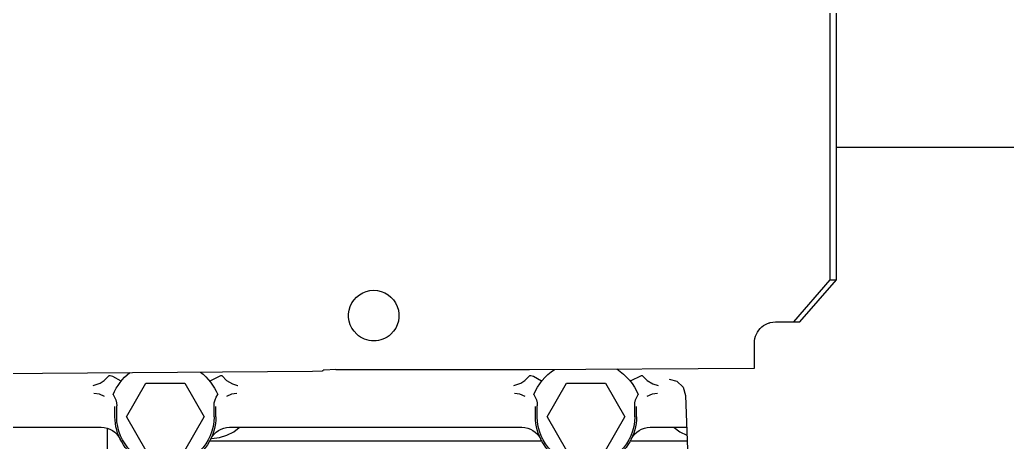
# Model space of a CAD drawing. Header units: millimetres. Extents: x 1084702 to 1166801, y 36632 to 124519.
# Drawn here: x 1102826.2 to 1103061, y 45249.7 to 45350.1 of the extents above; entities that cross this region are included whole.
import ezdxf

# ---------------------------------------------------------------- set-up
doc = ezdxf.new("R2010")
doc.units = ezdxf.units.MM
doc.header["$LTSCALE"] = 250
doc.layers.get('0').update_dxf_attribs({"color": 255})
doc.layers.add('%posline', color=240, linetype='Continuous')
doc.layers.add('%symbol', color=1, linetype='Continuous')
doc.styles.add('ROMANS', font='ROMANS.shx', dxfattribs={"height": 100})
doc.dimstyles.new('dott', dxfattribs={"dimscale": 100, "dimtxt": 150, "dimasz": 0.01, "dimexe": 0.5, "dimexo": 1, "dimgap": 1, "dimtad": 1, "dimdsep": 46, "dimtxsty": 'ROMANS', "dimcen": 1.5, "dimclrd": 1, "dimclre": 1, "dimclrt": 2, "dimazin": 2, "dimtfac": 1, "dimtmove": 2, "dimatfit": 3, "dimldrblk": 'DOT', "dimfxl": 1, "dimtvp": 100, "dimtolj": 1, "dimarcsym": 0})

# ---------------------------------------------------------------- blocks, each defined once
blk = doc.blocks.new('_Dot')
at = {"color": 0, "linetype": 'ByBlock', "lineweight": -2}
blk.add_line((-0.5, 0), (-1, 0), dxfattribs=at)
at = {"color": 0, "linetype": 'ByBlock', "const_width": 0.5}
blk.add_lwpolyline([(-0.25, 0, 1), (0.25, 0, 1)], format="xyb", close=True, dxfattribs=at)
blk = doc.blocks.new('GENERATOR-BORDE')
for p, q in [((-1994.39, 327.3), (-1994.39, 290.33)), ((-1856.93, 282.47), (-1856.43, 297.43)), ((-1989.85, 287.52), (-1985.23, 295.52)), ((-1975.99, 295.52), (-1971.37, 287.52)), ((-1889.85, 287.52), (-1885.23, 295.52)), ((-1875.99, 295.52), (-1871.37, 287.52)), ((-1970.11, 293.27), (-1891.1, 293.27)), ((-1870.11, 293.27), (-1856.57, 293.27)), ((-2065.35, 290.02), (-1995.86, 290.02)), ((-1965.35, 290.02), (-1895.86, 290.02)), ((-1865.35, 290.02), (-1856.67, 290.02)), ((-1992.61, 287.52), (-1992.61, 285.1)), ((-1992.19, 287.52), (-1992.19, 284.93)), ((-1989.85, 287.52), (-1985.23, 279.52)), ((-1975.99, 279.52), (-1971.37, 287.52)), ((-1969.03, 287.52), (-1969.03, 284.93)), ((-1968.61, 287.52), (-1968.61, 285.1)), ((-1892.61, 287.52), (-1892.61, 285.1)), ((-1892.19, 287.52), (-1892.19, 284.93)), ((-1889.85, 287.52), (-1885.23, 279.52)), ((-1875.99, 279.52), (-1871.37, 287.52)), ((-1869.03, 287.52), (-1869.03, 284.93)), ((-1868.61, 287.52), (-1868.61, 285.1)), ((-1857.52, 280.52), (-1856.93, 282.47)), ((-1985.23, 279.52), (-1975.99, 279.52)), ((-1885.23, 279.52), (-1875.99, 279.52)), ((-1858.98, 279.1), (-1857.52, 280.52)), ((-2114.19, 277.94), (-1945.65, 276.71)), ((-1860.85, 278.61), (-1858.98, 279.1)), ((-1943.06, 276.56), (-1943.06, 276.5)), ((-1940.06, 276.34), (-1894.49, 276.34)), ((-1894.08, 276.34), (-1840.56, 275.95)), ((-1840.56, 275.95), (-1840.56, 275.9)), ((-1840.56, 275.9), (-1840.56, 270)), ((-1835.56, 265), (-1834.4, 265)), ((-1834.4, 265), (-1831.23, 265)), ((-1831.23, 265), (-1822.57, 255)), ((-1831.23, 265), (-1829.73, 265)), ((-1829.73, 265), (-1821.07, 255)), ((-1822.57, 255), (-1822.57, -255)), ((-1822.57, 255), (-1821.07, 255)), ((-1821.07, 255), (-1821.07, -255)), ((-1821.07, 223.52), (-1802.42, 223.52)), ((-1802.42, 223.52), (-1776.46, 223.52))]:
    blk.add_line(p, q)
for points in [[(-1969.68, 292.71), (-1967.77, 292.43), (-1965.97, 291.89), (-1964.37, 291.09), (-1963.04, 290.08)], [(-1859.68, 290.08), (-1858.29, 291.12), (-1856.63, 291.93)], [(-1995.11, 282.69), (-1996.31, 282.19), (-1997.61, 282.02)], [(-1963.61, 282.02), (-1964.9, 282.19), (-1966.11, 282.69)], [(-1895.11, 282.69), (-1896.31, 282.19), (-1897.61, 282.02)], [(-1863.61, 282.02), (-1864.9, 282.19), (-1866.11, 282.69)], [(-1997.8, 280.11), (-1996.13, 279.52), (-1995.15, 278.91), (-1994.06, 277.79)], [(-1967.15, 277.79), (-1966.07, 278.91), (-1964.69, 279.69), (-1963.47, 280.07), (-1963.42, 280.11)], [(-1897.8, 280.11), (-1896.13, 279.52), (-1895.15, 278.91), (-1894.06, 277.79)], [(-1867.15, 277.79), (-1866.07, 278.91), (-1864.69, 279.69), (-1863.46, 280.07), (-1863.42, 280.11)], [(-1991.15, 279.09), (-1993.11, 277.99), (-1993.74, 277.77), (-1994.06, 277.79)], [(-1967.15, 277.79), (-1967.47, 277.77), (-1970.07, 279.09)], [(-1891.15, 279.09), (-1893.11, 277.99), (-1893.74, 277.77), (-1894.06, 277.79)], [(-1867.15, 277.79), (-1867.47, 277.77), (-1870.07, 279.09)], [(-1945.65, 276.71), (-1943.25, 276.61), (-1943.06, 276.56)], [(-1940.06, 276.34), (-1942.84, 276.44), (-1943.06, 276.5)], [(-1894.49, 276.34), (-1894.08, 276.34)]]:
    blk.add_lwpolyline(points)
for centre, radius, start, end in [((-1980.61, 287.52), 12, 359.9996, 180.0004), ((-1980.61, 287.52), 11.58, 0.0085, 179.9915), ((-1880.61, 287.52), 12, 359.9996, 180.0004), ((-1880.61, 287.52), 11.58, 0.0085, 179.9915), ((-1995.86, 295.02), 5, 270.0024, 333.8194), ((-1995.86, 295.02), 5, 270, 333.821), ((-1980.61, 287.52), 12, 150.9029, 153.821), ((-1965.35, 295.02), 5, 206.1806, 269.9976), ((-1965.35, 295.02), 5, 206.1786, 270.0003), ((-1895.86, 295.02), 5, 270.0024, 333.8194), ((-1895.86, 295.02), 5, 270, 333.821), ((-1880.61, 287.52), 12, 150.9029, 153.821), ((-1865.35, 295.02), 5, 206.1806, 269.9976), ((-1865.35, 295.02), 5, 206.1786, 270.0003), ((-1996.79, 284.92), 4.6, 324.6457, 0.0472), ((-1964.43, 284.92), 4.6, 179.9586, 215.3538), ((-1896.79, 284.92), 4.6, 324.6457, 0.0471), ((-1864.43, 284.92), 4.6, 179.9559, 215.352), ((-1980.61, 287.52), 13.5, 202.9503, 231.0422), ((-1980.61, 287.52), 13.5, 308.1257, 337.05), ((-1880.61, 287.52), 13.5, 202.9503, 236.2977), ((-1880.61, 287.52), 13.5, 302.8703, 337.0498), ((-1931.06, 263.5), 6, 132.7169, 270), ((-1931.06, 263.5), 6, 90.0001, 132.7169), ((-1931.06, 263.5), 6, 47.2831, 89.9999), ((-1931.06, 263.5), 6, 270, 47.283), ((-1835.57, 270), 4.99, 179.9865, 204.7436), ((-1835.56, 270), 5, 204.73, 254.4578), ((-1835.56, 270), 5, 240.1501, 270)]:
    blk.add_arc(centre, radius, start, end)
blk = doc.blocks.new('BL_1-deck_B4_2')
at = {"xscale": -1, "rotation": 180}
blk.add_blockref('GENERATOR-BORDE', (87078.4, 13794.84), dxfattribs=at)

msp = doc.modelspace()

# ---------------------------------------------------------------- hatches: boundary and pattern name
at = {"layer": '%symbol', "true_color": 0x939598}
h = msp.add_hatch(dxfattribs=at)
h.set_pattern_fill('ANSI31', color=252, scale=100)
h.paths.add_polyline_path([(1097892.6, 52632.31), (1097892.6, 43032.31), (1109392.6, 43032.31), (1109392.6, 52632.31)])

# ---------------------------------------------------------------- block references
msp.add_blockref('BL_1-deck_B4_2', (1017763.01, 31748.48))

# ---------------------------------------------------------------- leaders
at = {"layer": '%posline', "linetype": 'ByBlock'}
msp.add_leader([(1106280.81, 47363.31), (1101490.53, 42238.05)], dimstyle='dott', override={"dimasz": 2, "dimgap": 1, "dimtad": 0, "dimclrd": 256}, dxfattribs=at)

doc.saveas('drawing.dxf')
